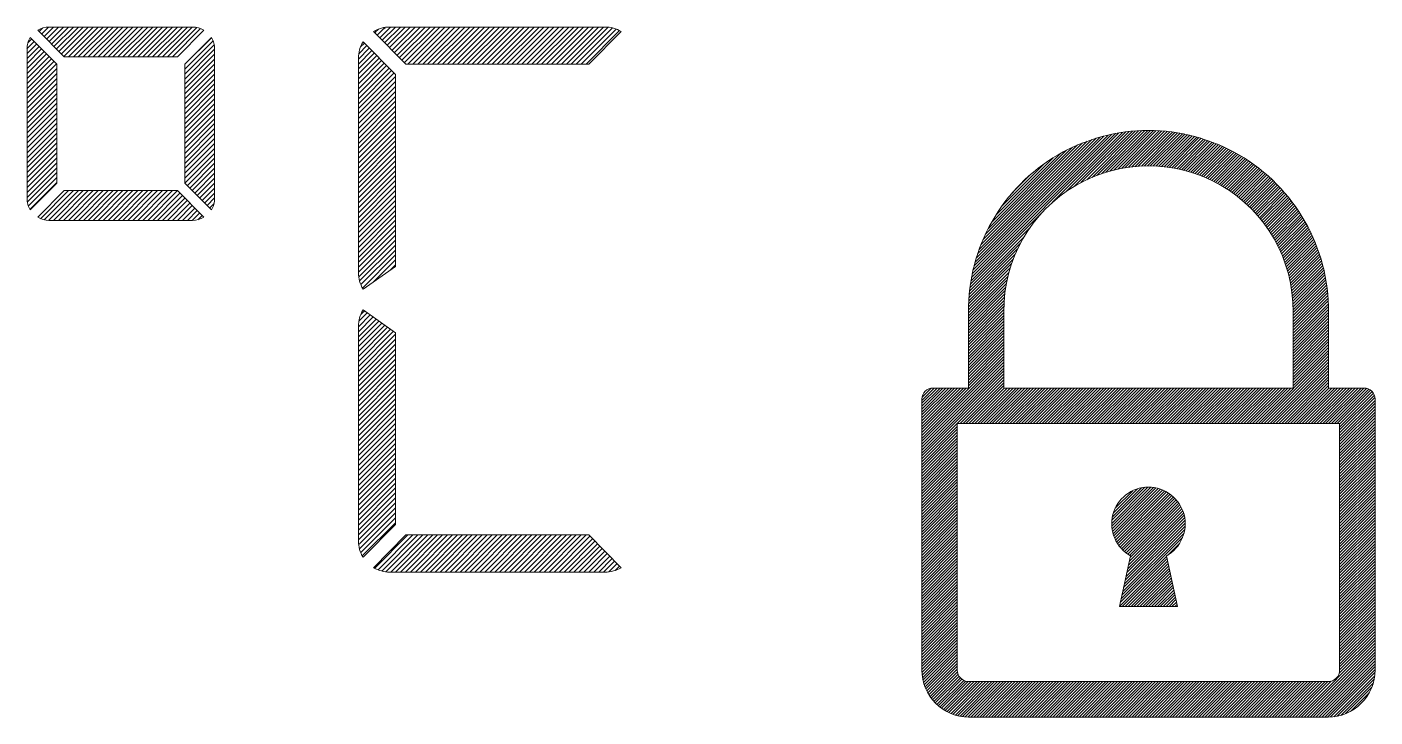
# Model space of a CAD drawing. Header units: millimetres. Extents: x 4624 to 7017, y -668 to -190.
# Drawn here: x 4747.86 to 4760.08, y -283.59 to -277.34 of the extents above; entities that cross this region are included whole.
import ezdxf

# ---------------------------------------------------------------- set-up
doc = ezdxf.new("R2010")
doc.units = ezdxf.units.MM
doc.header["$LTSCALE"] = 16.335
doc.layers.get('0').update_dxf_attribs({"linetype": 'CONTINUOUS'})
doc.layers.add('05___PRT_ALL_DTM_CSYS', color=7, linetype='CONTINUOUS')
pattern_1 = [(45, (1220.411816, 12.7578), (-0.01325211407, 0.01325211407), [])]

msp = doc.modelspace()

# ---------------------------------------------------------------- hatches: boundary and pattern name
h = msp.add_hatch()
h.set_pattern_fill('ANSI31', color=256, scale=0.01)
edge = h.paths.add_edge_path()
edge.add_arc((4751.147, -280.052), 0.283, 148.3253, 180, ccw=False)
edge.add_line((4750.905, -279.903), (4751.199, -280.11))
edge.add_line((4751.199, -280.11), (4751.199, -281.848))
edge.add_line((4751.199, -281.848), (4750.905, -282.144))
edge.add_arc((4751.147, -281.995), 0.283, 180, 211.6747, ccw=False)
edge.add_line((4750.863, -281.995), (4750.863, -280.052))
edge = h.paths.add_edge_path()
edge.add_line((4752.064, -282.278), (4753.099, -282.278))
edge.add_arc((4753.099, -281.995), 0.283, 270, 300.993)
edge.add_line((4753.245, -282.238), (4752.951, -281.942))
edge.add_line((4752.951, -281.942), (4752.064, -281.942))
edge.add_line((4752.064, -281.942), (4751.294, -281.942))
edge.add_line((4751.294, -281.942), (4751.001, -282.238))
edge.add_arc((4751.147, -281.995), 0.283, 239.007, 270)
edge.add_line((4751.147, -282.278), (4752.064, -282.278))
edge = h.paths.add_edge_path()
edge.add_arc((4751.147, -279.567), 0.283, 180, 211.6747)
edge.add_line((4750.905, -279.715), (4751.199, -279.509))
edge.add_line((4751.199, -279.509), (4751.199, -277.771))
edge.add_line((4751.199, -277.771), (4750.905, -277.475))
edge.add_arc((4751.147, -277.624), 0.283, 148.3253, 180)
edge.add_line((4750.863, -277.624), (4750.863, -279.567))
edge = h.paths.add_edge_path()
edge.add_line((4752.064, -277.341), (4753.099, -277.341))
edge.add_arc((4753.099, -277.624), 0.283, 59.007, 90, ccw=False)
edge.add_line((4753.245, -277.381), (4752.951, -277.677))
edge.add_line((4752.951, -277.677), (4752.064, -277.677))
edge.add_line((4752.064, -277.677), (4751.294, -277.677))
edge.add_line((4751.294, -277.677), (4751.001, -277.381))
edge.add_arc((4751.147, -277.624), 0.283, 90, 120.993, ccw=False)
edge.add_line((4751.147, -277.341), (4752.064, -277.341))
edge = h.paths.add_edge_path()
edge.add_line((4749.29, -278.217), (4749.29, -277.677))
edge.add_line((4749.29, -277.677), (4749.53, -277.436))
edge.add_arc((4749.359, -277.542), 0.201, 0, 31.6747, ccw=False)
edge.add_line((4749.56, -277.542), (4749.56, -278.217))
edge.add_line((4749.56, -278.217), (4749.56, -278.892))
edge.add_arc((4749.359, -278.892), 0.201, -31.6747, 0, ccw=False)
edge.add_line((4749.53, -278.997), (4749.29, -278.756))
edge.add_line((4749.29, -278.756), (4749.29, -278.217))
edge = h.paths.add_edge_path()
edge.add_line((4748.128, -278.217), (4748.128, -278.756))
edge.add_line((4748.128, -278.756), (4747.889, -278.997))
edge.add_arc((4748.059, -278.892), 0.201, 180, 211.6747, ccw=False)
edge.add_line((4747.859, -278.892), (4747.859, -278.217))
edge.add_line((4747.859, -278.217), (4747.859, -277.542))
edge.add_arc((4748.059, -277.542), 0.201, 148.3253, 180, ccw=False)
edge.add_line((4747.889, -277.436), (4748.128, -277.677))
edge.add_line((4748.128, -277.677), (4748.128, -278.217))
edge = h.paths.add_edge_path()
edge.add_line((4748.059, -279.092), (4749.359, -279.092))
edge.add_arc((4749.359, -278.892), 0.201, 270, 300.993)
edge.add_line((4749.462, -279.064), (4749.223, -278.823))
edge.add_line((4749.223, -278.823), (4748.196, -278.823))
edge.add_line((4748.196, -278.823), (4747.956, -279.064))
edge.add_arc((4748.059, -278.892), 0.201, 239.007, 270)
edge = h.paths.add_edge_path()
edge.add_line((4747.956, -277.369), (4748.196, -277.611))
edge.add_line((4748.196, -277.611), (4749.223, -277.611))
edge.add_line((4749.223, -277.611), (4749.462, -277.369))
edge.add_arc((4749.359, -277.542), 0.201, 59.007, 90)
edge.add_line((4749.359, -277.341), (4748.059, -277.341))
edge.add_arc((4748.059, -277.542), 0.201, 90, 120.993)
edge = h.paths.add_edge_path(flags=17)
edge.add_line((4747.889, -277.436), (4748.128, -277.677))
at = {"lineweight": 0}
h = msp.add_hatch(dxfattribs=at)
h.set_pattern_fill('ANSI31', color=256, scale=0.005903)
h.set_pattern_definition(pattern_1)
h.paths.add_polyline_path([(4759.978, -280.611), (4759.657, -280.611), (4759.657, -279.921, 1), (4756.393, -279.899), (4756.393, -280.611), (4756.072, -280.611, 0.414214), (4755.971, -280.711), (4755.971, -283.165, 0.414214), (4756.397, -283.591), (4759.653, -283.591, 0.414214), (4760.079, -283.165), (4760.079, -280.711, 0.414214)])
h.paths.add_polyline_path([(4756.714, -280.611), (4756.714, -279.92, -1.00775), (4759.336, -279.92), (4759.336, -280.611)], flags=16)
h.paths.add_polyline_path([(4759.758, -280.932), (4759.758, -283.165, -0.414214), (4759.653, -283.27), (4756.397, -283.27, -0.414214), (4756.292, -283.165), (4756.292, -280.932)], flags=16)
h.paths.add_polyline_path([(4758.187, -282.132), (4758.288, -282.59), (4757.762, -282.59), (4757.863, -282.132, -3.847294)], flags=0)
h.paths.add_polyline_path([(4757.863, -282.132), (4757.762, -282.59), (4758.288, -282.59), (4758.187, -282.132, 3.847294)], flags=0)
h = msp.add_hatch(dxfattribs=at)
h.set_pattern_fill('ANSI31', color=256, scale=0.005903)
h.set_pattern_definition(pattern_1)
h.paths.add_polyline_path([(4757.863, -282.132), (4757.762, -282.59), (4758.288, -282.59), (4758.187, -282.132, 3.847294)])

# ---------------------------------------------------------------- linework, layer by layer
for p, q in [((4756.393, -280.611), (4756.393, -279.901)), ((4756.714, -280.611), (4756.714, -279.901)), ((4759.336, -279.919), (4759.336, -280.611)), ((4759.657, -279.919), (4759.657, -280.611)), ((4759.657, -279.919), (4759.657, -280.611)), ((4756.714, -280.611), (4759.336, -280.611)), ((4757.863, -282.132), (4757.762, -282.59)), ((4758.187, -282.132), (4758.288, -282.59)), ((4757.762, -282.59), (4758.288, -282.59))]:
    msp.add_line(p, q, dxfattribs=at)
for points in [[(4748.709, -277.341), (4748.059, -277.341), (4749.359, -277.341, -0.136063), (4749.462, -277.369), (4749.223, -277.611), (4748.196, -277.611), (4747.956, -277.369, -0.136063), (4748.059, -277.341)], [(4748.709, -279.092), (4748.059, -279.092), (4749.359, -279.092, 0.136063), (4749.462, -279.064), (4749.223, -278.823), (4748.196, -278.823), (4747.956, -279.064, 0.136063), (4748.059, -279.092)]]:
    msp.add_lwpolyline(points, format="xyb", dxfattribs=at)
at = {"color": 0, "lineweight": 0}
for points in [[(4759.657, -280.611), (4759.978, -280.611, -0.414214), (4760.079, -280.711), (4760.079, -283.165, -0.414214), (4759.653, -283.591), (4756.397, -283.591, -0.414214), (4755.971, -283.165), (4755.971, -280.711, -0.414214), (4756.072, -280.611), (4756.393, -280.611)], [(4759.758, -280.932), (4759.758, -280.932), (4759.758, -283.165, -0.414214), (4759.653, -283.27), (4756.397, -283.27, -0.414214), (4756.292, -283.165), (4756.292, -280.932), (4759.758, -280.932)]]:
    msp.add_lwpolyline(points, format="xyb", dxfattribs=at)
at = {"lineweight": 0}
for centre, radius, start, end in [((4758.025, -279.91), 1.632, 359.509, 180.491), ((4758.025, -279.91), 1.311, 359.509, 180.491), ((4758.025, -281.841), 0.333, 299.1402, 240.8598)]:
    msp.add_arc(centre, radius, start, end, dxfattribs=at)
at = {"layer": '05___PRT_ALL_DTM_CSYS', "lineweight": 0}
for p, q in [((4747.956, -277.369), (4748.196, -277.611)), ((4747.889, -277.436), (4748.128, -277.677))]:
    msp.add_line(p, q, dxfattribs=at)
for points in [[(4752.064, -277.341), (4753.099, -277.341, -0.136063), (4753.245, -277.381), (4752.951, -277.677), (4752.064, -277.677), (4751.294, -277.677), (4751.001, -277.381, -0.136063), (4751.147, -277.341)], [(4748.128, -278.217), (4748.128, -278.756), (4747.889, -278.997, -0.139094), (4747.859, -278.892), (4747.859, -278.217), (4747.859, -277.542, -0.139094), (4747.889, -277.436), (4748.128, -277.677)], [(4749.29, -278.217), (4749.29, -277.677), (4749.53, -277.436, -0.139094), (4749.56, -277.542), (4749.56, -278.217), (4749.56, -278.892, -0.139094), (4749.53, -278.997), (4749.29, -278.756)], [(4750.863, -279.567, 0.139094), (4750.905, -279.715), (4751.199, -279.509), (4751.199, -277.771), (4750.905, -277.475, 0.139094), (4750.863, -277.624)], [(4750.863, -280.052, -0.139094), (4750.905, -279.903), (4751.199, -280.11), (4751.199, -281.848), (4750.905, -282.144, -0.139094), (4750.863, -281.995)], [(4752.064, -282.278), (4753.099, -282.278, 0.136063), (4753.245, -282.238), (4752.951, -281.942), (4752.064, -281.942), (4751.294, -281.942), (4751.001, -282.238, 0.136063), (4751.147, -282.278)]]:
    msp.add_lwpolyline(points, format="xyb", close=True, dxfattribs=at)

doc.saveas('drawing.dxf')
